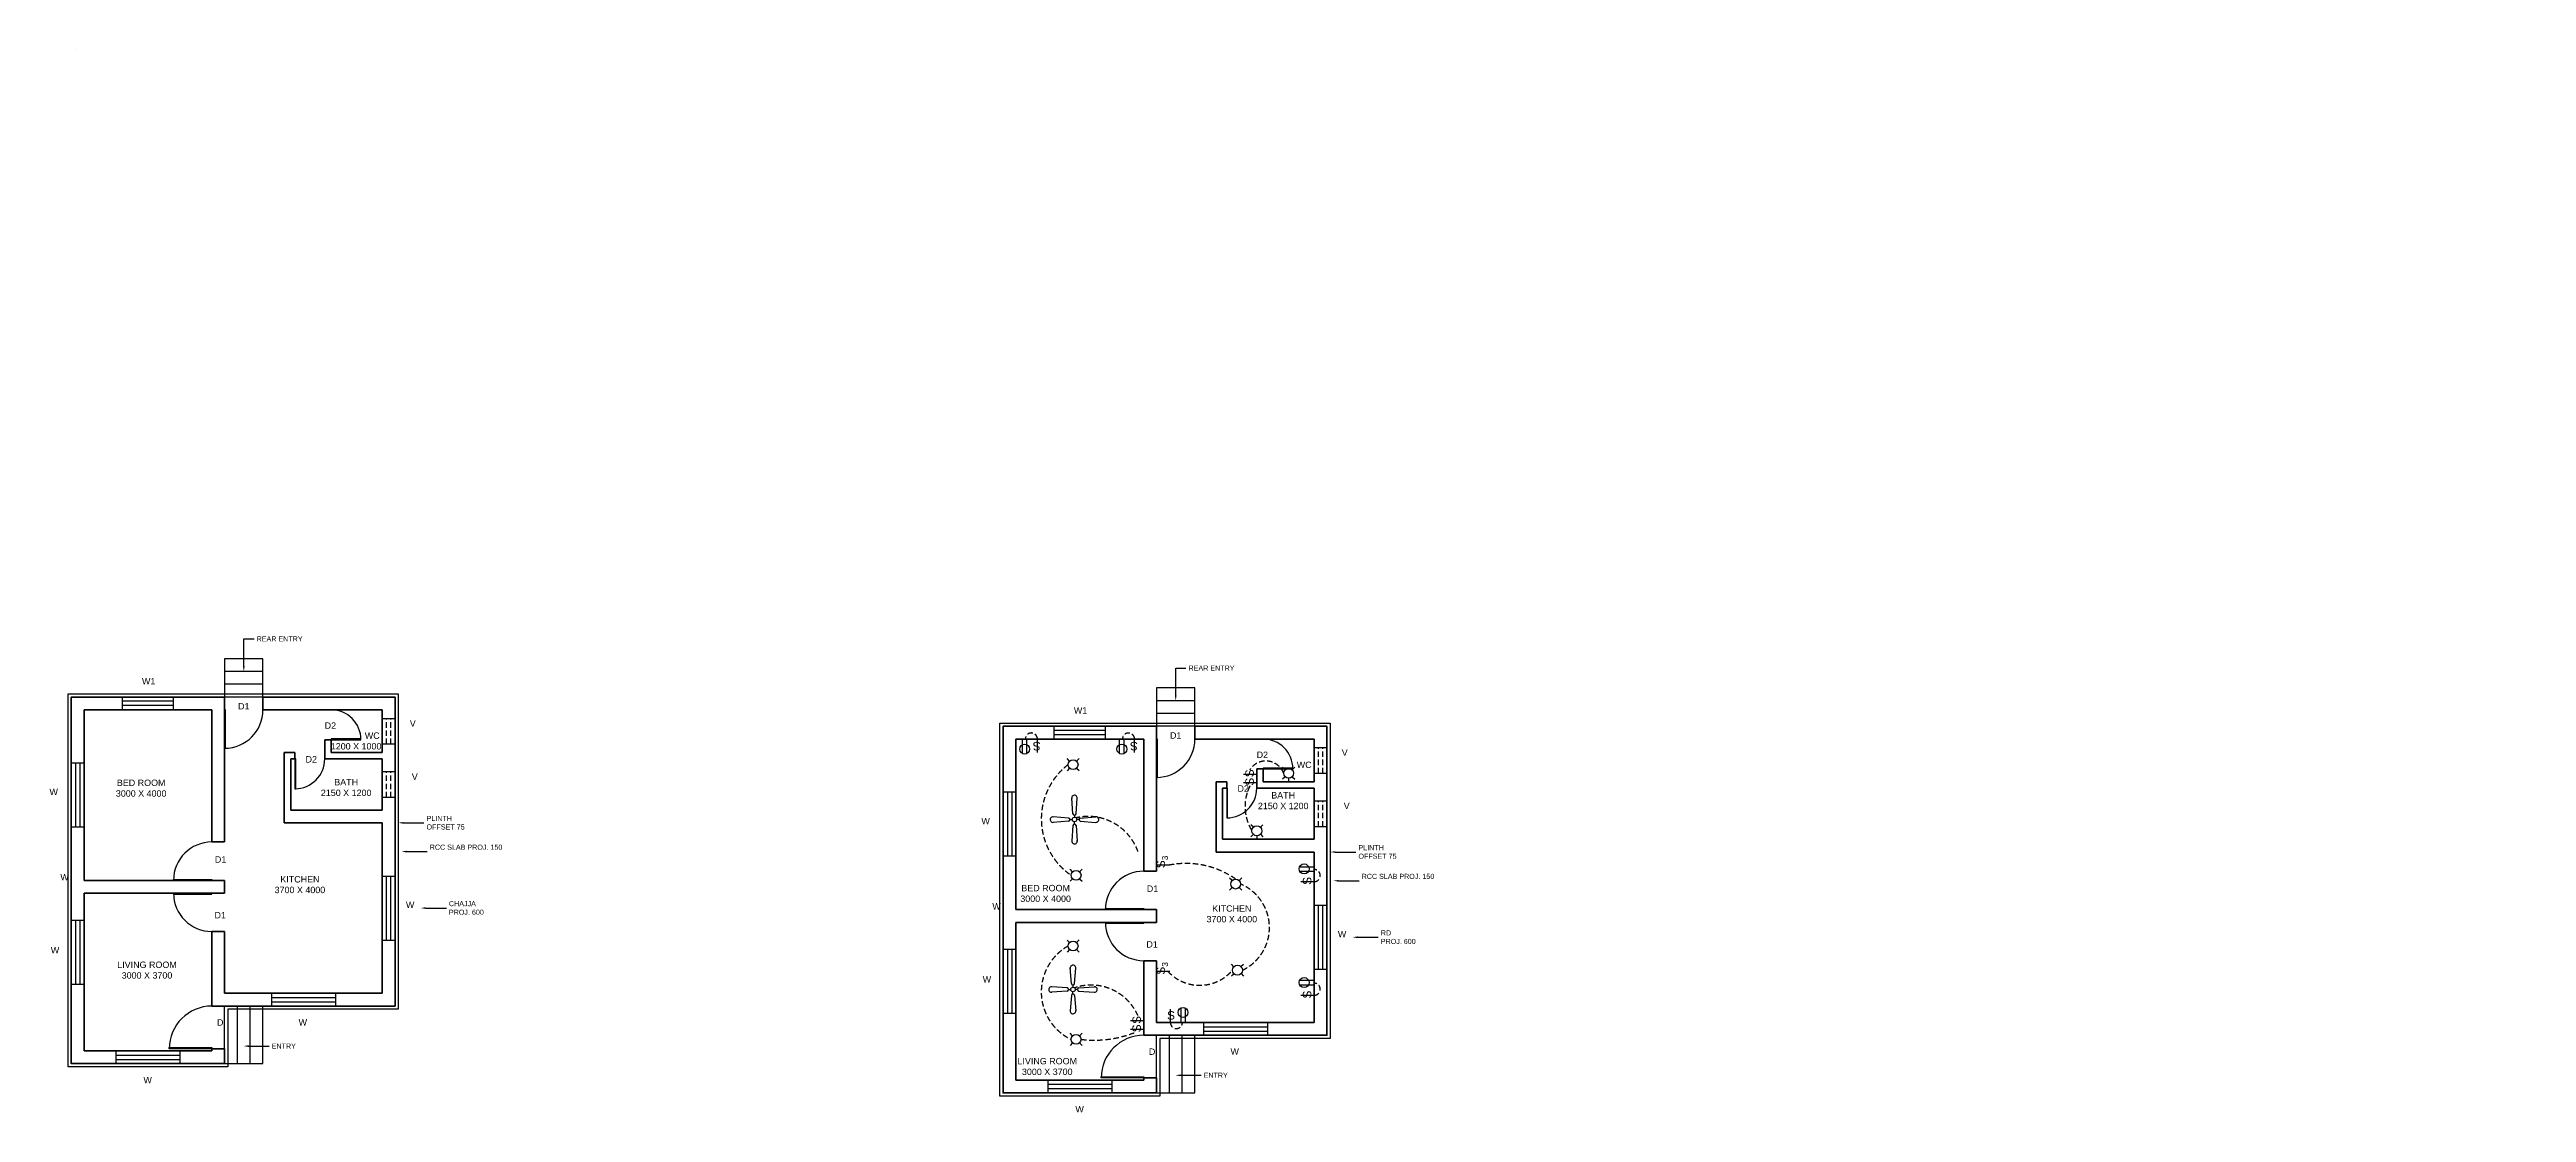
# Model space of a CAD drawing. Header units: millimetres. Extents: x 55672 to 113803, y 11764 to 36700.
import ezdxf
from ezdxf import colors
from ezdxf.entities.mleader import LeaderData, LeaderLine
from ezdxf.math import Vec2, Vec3

# ---------------------------------------------------------------- set-up
doc = ezdxf.new("R2010")
doc.units = ezdxf.units.MM
doc.header["$LTSCALE"] = 20
doc.linetypes.add('HIDDEN', pattern=[9.525, 6.35, -3.175])
for name, color, linetype in [('Door', 62, 'Continuous'), ('Electrical', 51, 'Continuous'), ('Electrical hidden', 170, 'HIDDEN'), ('Pilint5', 64, 'Continuous'), ('steps', 193, 'Continuous'), ('Text', 10, 'Continuous'), ('vent', 40, 'HIDDEN'), ('window', 50, 'Continuous')]:
    doc.layers.add(name, color=color, linetype=linetype)
doc.layers.add('WALL', color=90, linetype='Continuous', lineweight=50)
doc.styles.get("Standard").update_dxf_attribs({"font": 'arial.ttf'})

# ---------------------------------------------------------------- blocks, each defined once
blk = doc.blocks.new('*U2')
at = {"layer": 'Electrical'}
blk.add_line((-30, -30), (30, 30), dxfattribs=at)
blk = doc.blocks.new('*U3')
at = {"layer": 'Electrical', "color": 0, "linetype": 'ByBlock', "lineweight": -2, "transparency": 16777216}
for p, rotation in [((79469, 15445), 90), ((79470, 15221), 180), ((79694, 15222), 270)]:
    blk.add_blockref('*U2', p, dxfattribs=dict(at, rotation=rotation))
blk.add_blockref('*U2', (79693, 15446), dxfattribs=at)
blk = doc.blocks.new('*U4')
at = {"layer": 'Electrical'}
blk.add_line((-30, -30), (30, 30), dxfattribs=at)
blk = doc.blocks.new('*U6')
at = {"layer": 'Electrical', "color": 0, "linetype": 'ByBlock', "lineweight": -2, "transparency": 16777216}
for p, rotation in [((79469, 15445), 90), ((79470, 15221), 180), ((79694, 15222), 270)]:
    blk.add_blockref('*U4', p, dxfattribs=dict(at, rotation=rotation))
blk.add_blockref('*U4', (79693, 15446), dxfattribs=at)
blk = doc.blocks.new('*U7')
at = {"layer": 'Electrical'}
for p, q in [((-207, 0), (-259, 0)), ((-174, 36), (193, 66)), ((-174, -36), (188, -65))]:
    blk.add_line(p, q, dxfattribs=at)
for centre, radius, start, end in [((-171, 0), 35.8, 94.65951, 265.30628), ((193, 0), 65.6, 265.30628, 99.31902)]:
    blk.add_arc(centre, radius, start, end, dxfattribs=at)
blk = doc.blocks.new('*U8')
at = {"layer": 'Electrical', "color": 0, "linetype": 'ByBlock', "lineweight": -2, "transparency": 16777216}
for p, rotation in [((79656, 15045), 90), ((79345, 14733), 180), ((79656, 14422), 269.9999999999999)]:
    blk.add_blockref('*U7', p, dxfattribs=dict(at, rotation=rotation))
blk.add_blockref('*U7', (79967, 14733), dxfattribs=at)
blk = doc.blocks.new('*U9')
at = {"layer": 'Electrical'}
blk.add_line((-30, -30), (30, 30), dxfattribs=at)
blk = doc.blocks.new('*U11')
at = {"layer": 'Electrical', "color": 0, "linetype": 'ByBlock', "lineweight": -2, "transparency": 16777216}
for p, rotation in [((79469, 15445), 90), ((79470, 15221), 180), ((79694, 15222), 270)]:
    blk.add_blockref('*U9', p, dxfattribs=dict(at, rotation=rotation))
blk.add_blockref('*U9', (79693, 15446), dxfattribs=at)
blk = doc.blocks.new('*U12')
at = {"layer": 'Electrical'}
blk.add_line((-30, -30), (30, 30), dxfattribs=at)
blk = doc.blocks.new('*U13')
at = {"layer": 'Electrical', "color": 0, "linetype": 'ByBlock', "lineweight": -2, "transparency": 16777216}
for p, rotation in [((79469, 15445), 90), ((79470, 15221), 180), ((79694, 15222), 270)]:
    blk.add_blockref('*U12', p, dxfattribs=dict(at, rotation=rotation))
blk.add_blockref('*U12', (79693, 15446), dxfattribs=at)
blk = doc.blocks.new('*U14')
at = {"layer": 'Electrical'}
for p, q in [((-207, 0), (-259, 0)), ((-174, 36), (193, 66)), ((-174, -36), (188, -65))]:
    blk.add_line(p, q, dxfattribs=at)
for centre, radius, start, end in [((-171, 0), 35.8, 94.65951, 265.30628), ((193, 0), 65.6, 265.30628, 99.31902)]:
    blk.add_arc(centre, radius, start, end, dxfattribs=at)
blk = doc.blocks.new('*U15')
at = {"layer": 'Electrical', "color": 0, "linetype": 'ByBlock', "lineweight": -2, "transparency": 16777216}
for p, rotation in [((79656, 15045), 90), ((79345, 14733), 180), ((79656, 14422), 269.9999999999999)]:
    blk.add_blockref('*U14', p, dxfattribs=dict(at, rotation=rotation))
blk.add_blockref('*U14', (79967, 14733), dxfattribs=at)
blk = doc.blocks.new('*U16')
at = {"layer": 'Electrical'}
blk.add_line((-30, -30), (30, 30), dxfattribs=at)
blk = doc.blocks.new('*U18')
at = {"layer": 'Electrical', "color": 0, "linetype": 'ByBlock', "lineweight": -2, "transparency": 16777216}
for p, rotation in [((79469, 15445), 90), ((79470, 15221), 180), ((79694, 15222), 270)]:
    blk.add_blockref('*U16', p, dxfattribs=dict(at, rotation=rotation))
blk.add_blockref('*U16', (79693, 15446), dxfattribs=at)
blk = doc.blocks.new('*U19')
at = {"layer": 'Electrical'}
blk.add_line((-30, -30), (30, 30), dxfattribs=at)
blk = doc.blocks.new('*U20')
at = {"layer": 'Electrical', "color": 0, "linetype": 'ByBlock', "lineweight": -2, "transparency": 16777216}
for p, rotation in [((79469, 15445), 90), ((79470, 15221), 180), ((79694, 15222), 270)]:
    blk.add_blockref('*U19', p, dxfattribs=dict(at, rotation=rotation))
blk.add_blockref('*U19', (79693, 15446), dxfattribs=at)
blk = doc.blocks.new('*U21')
at = {"layer": 'Electrical'}
blk.add_line((-30, -30), (30, 30), dxfattribs=at)
blk = doc.blocks.new('*U23')
at = {"layer": 'Electrical', "color": 0, "linetype": 'ByBlock', "lineweight": -2, "transparency": 16777216}
for p, rotation in [((79469, 15445), 90), ((79470, 15221), 180), ((79694, 15222), 270)]:
    blk.add_blockref('*U21', p, dxfattribs=dict(at, rotation=rotation))
blk.add_blockref('*U21', (79693, 15446), dxfattribs=at)
blk = doc.blocks.new('*U24')
at = {"layer": 'Electrical'}
blk.add_line((-30, -30), (30, 30), dxfattribs=at)
blk = doc.blocks.new('*U26')
at = {"layer": 'Electrical', "color": 0, "linetype": 'ByBlock', "lineweight": -2, "transparency": 16777216}
for p, rotation in [((79469, 15445), 90), ((79470, 15221), 180), ((79694, 15222), 270)]:
    blk.add_blockref('*U24', p, dxfattribs=dict(at, rotation=rotation))
blk.add_blockref('*U24', (79693, 15446), dxfattribs=at)

msp = doc.modelspace()

# ---------------------------------------------------------------- linework, layer by layer
msp.add_line((56298, 36700), (56298, 36700))
at = {"layer": 'Door'}
for points in [[(59782, 21209), (59782, 20309), (59804, 20309), (59804, 21209)], [(62282, 20509), (62982, 20509), (62982, 20526), (62282, 20526)], [(81653, 20524), (81653, 19624), (81676, 19624), (81676, 20524)], [(61432, 20059), (61432, 19359), (61449, 19359), (61449, 20059)], [(84153, 19824), (84853, 19824), (84853, 19842), (84153, 19842)], [(83303, 19374), (83303, 18674), (83321, 18674), (83321, 19374)], [(59482, 17209), (58582, 17209), (58582, 17231), (59482, 17231)], [(59482, 16909), (58582, 16909), (58582, 16886), (59482, 16886)], [(81353, 16524), (80453, 16524), (80453, 16547), (81353, 16547)], [(81353, 16224), (80453, 16224), (80453, 16202), (81353, 16202)], [(59482, 13259), (58482, 13259), (58482, 13284), (59482, 13284)], [(81353, 12574), (80353, 12574), (80353, 12599), (81353, 12599)]]:
    msp.add_lwpolyline(points, close=True, dxfattribs=at)
for centre, radius, start, end in [((59782, 21209), 900, 270, 0), ((62282, 20509), 700, 0, 90), ((81653, 20524), 900, 270, 0), ((84153, 19824), 700, 0, 90), ((61432, 20059), 700, 270, 0), ((83303, 19374), 700, 270, 0), ((59482, 17209), 900, 90, 180), ((59482, 16909), 900, 180, 270), ((81353, 16524), 900, 90, 180), ((81353, 16224), 900, 180, 270), ((59482, 13259), 1000, 90, 180), ((81353, 12574), 1000, 90, 180)]:
    msp.add_arc(centre, radius, start, end, dxfattribs=at)
at = {"layer": 'Electrical'}
for p, q in [((78505, 20185), (78505, 20524)), ((78611, 20185), (78611, 20524)), ((78857, 20211), (78857, 20524)), ((80786, 20185), (80786, 20524)), ((80891, 20185), (80891, 20524)), ((81137, 20211), (81137, 20524)), ((83690, 19704), (84003, 19704)), ((83690, 19505), (84003, 19505)), ((84753, 19605), (84753, 19524)), ((84007, 18255), (84007, 18174)), ((81966, 17569), (81653, 17569)), ((85013, 17530), (85353, 17530)), ((85013, 17425), (85353, 17425)), ((85040, 17179), (85353, 17179)), ((81966, 15072), (81653, 15072)), ((85013, 14864), (85353, 14864)), ((85013, 14759), (85353, 14759)), ((81976, 14188), (81976, 13874)), ((82222, 14214), (82222, 13874)), ((82327, 14214), (82327, 13874)), ((85040, 14513), (85353, 14513)), ((81040, 13918), (81353, 13918)), ((81040, 13719), (81353, 13719))]:
    msp.add_line(p, q, dxfattribs=at)
for centre, radius in [((78558, 20288), 116), ((80839, 20288), 116), ((79694, 19924), 116), ((84753, 19722), 116), ((79727, 18636), 52.4), ((84007, 18372), 116), ((79765, 17328), 116), ((85117, 17478), 116), ((83509, 17122), 116), ((79694, 15668), 116), ((83552, 15101), 116), ((79691, 14648), 52.4), ((85117, 14812), 116), ((82274, 14110), 116), ((79765, 13478), 116)]:
    msp.add_circle(centre, radius, dxfattribs=at)
at = {"layer": 'Electrical hidden'}
for centre, radius, start, end in [((78715, 20524), 142, 0.00324, 179.99676), ((80995, 20524), 142, 0.00324, 179.99676), ((80548, 18652), 1600, 127.32183, 235.79741), ((84218, 19559), 449, 21.27949, 147.50271), ((84820, 18940), 1090, 153.34174, 211.43589), ((80047, 17466), 1242, 19.80183, 103.27293), ((82344, 15566), 2039, 55.13966, 100.66539), ((85353, 17321), 142, 270.00324, 89.99676), ((83197, 16102), 1106, 295.21398, 67.20151), ((80182, 14591), 1235, 119.32925, 244.36821), ((80115, 13546), 1205, 24.00761, 108.80844), ((82665, 15762), 1015, 222.82868, 319.37262), ((85353, 14655), 142, 270.00324, 89.99676), ((80193, 16065), 2605, 263.12271, 292.44494), ((82118, 13874), 142, 180.00324, 359.99676)]:
    msp.add_arc(centre, radius, start, end, dxfattribs=at)
at = {"layer": 'Pilint5'}
for points in [[(60682, 21584), (63857, 21584), (63857, 14184), (59857, 14184), (59857, 12834), (56107, 12834), (56107, 21584), (59782, 21584)], [(82553, 20899), (85728, 20899), (85728, 13499), (81728, 13499), (81728, 12149), (77978, 12149), (77978, 20899), (81653, 20899)]]:
    msp.add_lwpolyline(points, close=True, dxfattribs=at)
at = {"layer": 'steps'}
for p, q in [((60682, 22409), (59782, 22409)), ((59782, 22409), (59782, 21509)), ((60682, 22109), (59782, 22109)), ((60682, 21509), (60682, 22409)), ((60682, 21809), (59782, 21809)), ((60682, 21509), (59782, 21509)), ((82553, 21724), (81653, 21724)), ((81653, 21724), (81653, 20824)), ((82553, 20824), (82553, 21724)), ((82553, 21424), (81653, 21424)), ((82553, 21124), (81653, 21124)), ((82553, 20824), (81653, 20824)), ((59782, 12909), (59782, 14259)), ((60082, 12909), (60082, 14259)), ((60382, 12909), (60382, 14259)), ((60682, 12909), (60682, 14259)), ((81653, 12224), (81653, 13574)), ((81953, 12224), (81953, 13574)), ((82253, 12224), (82253, 13574)), ((82553, 12224), (82553, 13574)), ((59782, 12909), (60682, 12909)), ((81653, 12224), (82553, 12224))]:
    msp.add_line(p, q, dxfattribs=at)
at = {"layer": 'vent'}
for p, q in [((63582, 20409), (63582, 21009)), ((63682, 20409), (63682, 21009)), ((85453, 19724), (85453, 20324)), ((85553, 19724), (85553, 20324)), ((63582, 19159), (63582, 19759)), ((63682, 19159), (63682, 19759)), ((85453, 18474), (85453, 19074)), ((85553, 18474), (85553, 19074))]:
    msp.add_line(p, q, dxfattribs=at)
at = {"layer": 'WALL'}
for p, q in [((59782, 18109), (59782, 21509)), ((60682, 21209), (60682, 21509)), ((56482, 21209), (59482, 21209)), ((56482, 17209), (56482, 21209)), ((59482, 18109), (59482, 21209)), ((60682, 21209), (63482, 21209)), ((63482, 20209), (63482, 21209)), ((62132, 20059), (62132, 20509)), ((62132, 20509), (62282, 20509)), ((62282, 20209), (62282, 20509)), ((78353, 16524), (78353, 20524)), ((78353, 20524), (81353, 20524)), ((81353, 17424), (81353, 20524)), ((81653, 17424), (81653, 20824)), ((82553, 20524), (82553, 20824)), ((82553, 20524), (85353, 20524)), ((85353, 19524), (85353, 20524)), ((61182, 20209), (61432, 20209)), ((61182, 18559), (61182, 20209)), ((61332, 18859), (61332, 20059)), ((61332, 20059), (61432, 20059)), ((61432, 20059), (61432, 20209)), ((62132, 20059), (63482, 20059)), ((62282, 20209), (63482, 20209)), ((63482, 18859), (63482, 20059)), ((84003, 19374), (84003, 19824)), ((84003, 19824), (84153, 19824)), ((84153, 19524), (84153, 19824)), ((83053, 17874), (83053, 19524)), ((83053, 19524), (83303, 19524)), ((83203, 18174), (83203, 19374)), ((83203, 19374), (83303, 19374)), ((83303, 19374), (83303, 19524)), ((84003, 19374), (85353, 19374)), ((84153, 19524), (85353, 19524)), ((85353, 18174), (85353, 19374)), ((61332, 18859), (63482, 18859)), ((59482, 18109), (59782, 18109)), ((61182, 18559), (63482, 18559)), ((63482, 14559), (63482, 18559)), ((83203, 18174), (85353, 18174)), ((83053, 17874), (85353, 17874)), ((85353, 13874), (85353, 17874)), ((56482, 17209), (59782, 17209)), ((56482, 13209), (56482, 16909)), ((56482, 16909), (59782, 16909)), ((59782, 16909), (59782, 17209)), ((81353, 17424), (81653, 17424)), ((78353, 16524), (81653, 16524)), ((81653, 16224), (81653, 16524)), ((59482, 14259), (59482, 16009)), ((59482, 16009), (59782, 16009)), ((59782, 14559), (59782, 16009)), ((78353, 12524), (78353, 16224)), ((78353, 16224), (81653, 16224)), ((81353, 13574), (81353, 15324)), ((81353, 15324), (81653, 15324)), ((81653, 13874), (81653, 15324)), ((59782, 14559), (63482, 14559)), ((81653, 13874), (85353, 13874)), ((56482, 13209), (59482, 13209)), ((59482, 13209), (59482, 13259)), ((59482, 13259), (59782, 13259)), ((78353, 12524), (81353, 12524)), ((81353, 12524), (81353, 12574)), ((81353, 12574), (81653, 12574))]:
    msp.add_line(p, q, dxfattribs=at)
for points in [[(59782, 13259), (59782, 12909), (56182, 12909), (56182, 21509), (59782, 21509)], [(59482, 14259), (63782, 14259), (63782, 21509), (60682, 21509)], [(81653, 12574), (81653, 12224), (78053, 12224), (78053, 20824), (81653, 20824)], [(81353, 13574), (85653, 13574), (85653, 20824), (82553, 20824)]]:
    msp.add_lwpolyline(points, dxfattribs=at)
at = {"layer": 'window'}
for p, q in [((57382, 21209), (57382, 21509)), ((58582, 21209), (58582, 21509)), ((58582, 21409), (57382, 21409)), ((58582, 21309), (57382, 21309)), ((63482, 21009), (63782, 21009)), ((63482, 20409), (63782, 20409)), ((79253, 20524), (79253, 20824)), ((80453, 20724), (79253, 20724)), ((80453, 20624), (79253, 20624)), ((80453, 20524), (80453, 20824)), ((56482, 19959), (56182, 19959)), ((56282, 19959), (56282, 18459)), ((56382, 19959), (56382, 18459)), ((85353, 20324), (85653, 20324)), ((63482, 19759), (63782, 19759)), ((78353, 19274), (78053, 19274)), ((78153, 19274), (78153, 17774)), ((78253, 19274), (78253, 17774)), ((85353, 19724), (85653, 19724)), ((63482, 19159), (63782, 19159)), ((85353, 19074), (85653, 19074)), ((56482, 18459), (56182, 18459)), ((85353, 18474), (85653, 18474)), ((78353, 17774), (78053, 17774)), ((63482, 17309), (63782, 17309)), ((63582, 15809), (63582, 17309)), ((63682, 15809), (63682, 17309)), ((85353, 16624), (85653, 16624)), ((85453, 15124), (85453, 16624)), ((85553, 15124), (85553, 16624)), ((56482, 16267), (56182, 16267)), ((56282, 16267), (56282, 14767)), ((56382, 16267), (56382, 14767)), ((63482, 15809), (63782, 15809)), ((78353, 15583), (78053, 15583)), ((78153, 15583), (78153, 14083)), ((78253, 15583), (78253, 14083)), ((85353, 15124), (85653, 15124)), ((56482, 14767), (56182, 14767)), ((60882, 14559), (60882, 14259)), ((62382, 14559), (62382, 14259)), ((60882, 14459), (62382, 14459)), ((60882, 14359), (62382, 14359)), ((78353, 14083), (78053, 14083)), ((82753, 13874), (82753, 13574)), ((82753, 13774), (84253, 13774)), ((82753, 13674), (84253, 13674)), ((84253, 13874), (84253, 13574)), ((57232, 13209), (57232, 12909)), ((57232, 13109), (58732, 13109)), ((57232, 13009), (58732, 13009)), ((58732, 13209), (58732, 12909)), ((79103, 12524), (79103, 12224)), ((79103, 12424), (80603, 12424)), ((79103, 12324), (80603, 12324)), ((80603, 12524), (80603, 12224))]:
    msp.add_line(p, q, dxfattribs=at)

# ---------------------------------------------------------------- block references
at = {"layer": 'Electrical'}
for name, p in [('*U11', (113, 4591)), ('*U23', (5172, 4388)), ('*U15', (71, 3902)), ('*U26', (4426, 3038)), ('*U13', (183, 1995)), ('*U18', (3928, 1789)), ('*U3', (113, 334)), ('*U8', (36, -85)), ('*U20', (3971, -232)), ('*U6', (183, -1855))]:
    msp.add_blockref(name, p, dxfattribs=at)

# ---------------------------------------------------------------- texts
at = {"layer": 'Electrical', "char_height": 200}
for s, insert, attachment_point, rotation in [('S', (78933, 20258), 1, 180), ('S', (81214, 20258), 1, 180), ('S', (83736, 19628), 1, 90), ('S', (83736, 19429), 1, 90), ('\\A1;S{\\H0.7x;\\S^ 3;}', (81920, 17493), 7, 90), ('S', (85086, 17103), 1, 90), ('\\A1;S{\\H0.7x;\\S^ 3;}', (81920, 14996), 7, 90), ('S', (85086, 14436), 1, 90), ('S', (81086, 13842), 1, 90), ('S', (81086, 13643), 1, 90)]:
    msp.add_mtext_dynamic_manual_height_columns(s, width=638.37, gutter_width=12.5, heights=[0], dxfattribs=dict(at, insert=insert, attachment_point=attachment_point, rotation=rotation))
at = {"layer": 'Electrical', "insert": (81899, 14141), "char_height": 200, "attachment_point": 1}
msp.add_mtext_dynamic_manual_height_columns('S', width=638.37, gutter_width=12.5, heights=[0], dxfattribs=at)
at = {"layer": 'Text', "char_height": 150, "attachment_point": 1}
for s, insert in [('\\P\\pxqc;W1', (57113, 22205)), ('\\P\\pxqc;D1', (59345, 21618)), ('\\P\\pxqc;V', (63312, 21217)), ('\\P\\pxqc;W1', (78984, 21520)), ('\\P\\pxqc;D2', (61378, 21165)), ('\\P\\pxqc;         WC\\P\\pq*;   1200 X 1000', (62098, 20929)), ('\\P\\pxqc;D1', (81217, 20933)), ('\\P\\pxqc;D2', (60930, 20373)), ('\\P\\pxqc;D2', (83250, 20480)), ('\\P\\pxqc;         WC', (83970, 20244)), ('\\P\\pxqc;V', (85183, 20532)), ('\\P\\pxqc;W', (54885, 19609)), ('\\P\\pxqc;BED ROOM\\P3000 X 4000', (56937, 19823)), ('\\P\\pxqc;BATH \\P2150 X 1200', (61748, 19838)), ('\\P\\pxqc;V', (63358, 19967)), ('\\P\\pxqc;D2', (82801, 19689)), ('\\P\\pxqc;BATH \\P2150 X 1200', (83739, 19529)), ('\\P\\pxqc;W', (76756, 18924)), ('\\P\\pxqc;V', (85230, 19283)), ('\\P\\pxqc;D1', (58801, 18023)), ('\\P\\pxqc;W', (55140, 17609)), ('\\P\\pxqc;KITCHEN\\P3700 X 4000', (60663, 17559)), ('\\P\\pxqc;BED ROOM\\P3000 X 4000', (78164, 17353)), ('\\P\\pxqc;D1', (80673, 17339)), ('\\P\\pxqc;D1', (58792, 16717)), ('\\P\\pxqc;W', (63250, 16959)), ('\\P\\pxqc;W', (77012, 16924)), ('\\P\\pxqc;KITCHEN\\P3700 X 4000', (82534, 16874)), ('\\P\\pxqc;D1', (80663, 16032)), ('\\P\\pxqc;W', (85122, 16274)), ('\\P\\pxqc;W', (54916, 15896)), ('\\P\\pxqc;LIVING ROOM \\P3000 X 3700', (57074, 15554)), ('\\P\\pxqc;W', (76787, 15212)), ('\\P\\pxqc;W', (60731, 14203)), ('\\P\\pxqc;D', (58792, 14200)), ('\\P\\pxqc;LIVING ROOM \\P3000 X 3700', (78202, 13293)), ('\\P\\pxqc;D', (80663, 13515)), ('\\P\\pxqc;W', (82602, 13519)), ('\\P\\pxqc;W', (57090, 12849)), ('\\P\\pxqc;W', (78962, 12164))]:
    msp.add_mtext_dynamic_manual_height_columns(s, width=1771.49, gutter_width=12.5, heights=[0], dxfattribs=dict(at, insert=insert))

# ---------------------------------------------------------------- leaders
at = {"layer": 'Text'}
ml = msp.add_multileader_mtext('Standard', dxfattribs=at)
ml.set_content('REAR ENTRY', color=256)
ml.set_leader_properties()
ml.build(insert=Vec2(0, 0))
ml.multileader.update_dxf_attribs({"text_left_attachment_type": 2, "text_right_attachment_type": 2, "arrow_head_size": 120, "scale": 30})
ctx = ml.context
ctx.base_point, ctx.scale, ctx.char_height, ctx.arrow_head_size, ctx.landing_gap_size, ctx.plane_origin = Vec3(60472, 22874), 30, 120, 120, 60, Vec3(60232, 22109)
ctx.left_attachment, ctx.right_attachment = 2, 2
notes = []
notes.append((ctx, [(0, (1, 1, 0), (60232, 22874), (1, 0), 240, [(0, [(60232, 22109)], 0, [])])]))
ctx.mtext.insert, ctx.mtext.flow_direction = Vec3(60532, 22934), 5
ml = msp.add_multileader_mtext('Standard', dxfattribs=at)
ml.set_content('REAR ENTRY', color=256)
ml.set_leader_properties()
ml.build(insert=Vec2(0, 0))
ml.multileader.update_dxf_attribs({"text_left_attachment_type": 2, "text_right_attachment_type": 2, "arrow_head_size": 120, "scale": 30})
ctx = ml.context
ctx.base_point, ctx.scale, ctx.char_height, ctx.arrow_head_size, ctx.landing_gap_size, ctx.plane_origin = Vec3(82343, 22189), 30, 120, 120, 60, Vec3(82103, 21424)
ctx.left_attachment, ctx.right_attachment = 2, 2
notes.append((ctx, [(0, (1, 1, 0), (82103, 22189), (1, 0), 240, [(0, [(82103, 21424)], 0, [])])]))
ctx.mtext.insert, ctx.mtext.flow_direction = Vec3(82403, 22249), 5
ml = msp.add_multileader_mtext('Standard', dxfattribs=at)
ml.set_content('PLINTH\\POFFSET 75', color=256)
ml.set_leader_properties()
ml.build(insert=Vec2(0, 0))
ml.multileader.update_dxf_attribs({"text_left_attachment_type": 2, "text_right_attachment_type": 2, "arrow_head_size": 120, "scale": 30})
ctx = ml.context
ctx.base_point, ctx.scale, ctx.char_height, ctx.arrow_head_size, ctx.landing_gap_size, ctx.plane_origin = Vec3(64460, 18559), 30, 120, 120, 60, Vec3(63857, 18559)
ctx.left_attachment, ctx.right_attachment = 2, 2
notes.append((ctx, [(0, (1, 1, 0), (64220, 18559), (1, 0), 240, [(0, [(63857, 18559)], 0, [])])]))
ctx.mtext.insert, ctx.mtext.flow_direction = Vec3(64520, 18721), 5
ml = msp.add_multileader_mtext('Standard', dxfattribs=at)
ml.set_content('RCC SLAB PROJ. 150', color=256)
ml.set_leader_properties()
ml.build(insert=Vec2(0, 0))
ml.multileader.update_dxf_attribs({"text_left_attachment_type": 2, "text_right_attachment_type": 2, "arrow_head_size": 120, "scale": 30})
ctx = ml.context
ctx.base_point, ctx.scale, ctx.char_height, ctx.arrow_head_size, ctx.landing_gap_size, ctx.plane_origin = Vec3(64535, 17884), 30, 120, 120, 60, Vec3(63932, 17884)
ctx.left_attachment, ctx.right_attachment = 2, 2
notes.append((ctx, [(0, (1, 1, 0), (64295, 17884), (1, 0), 240, [(0, [(63932, 17884)], 0, [])])]))
ctx.mtext.insert, ctx.mtext.width, ctx.mtext.flow_direction = Vec3(64595, 18047), 911.23, 5
ml = msp.add_multileader_mtext('Standard', dxfattribs=at)
ml.set_content('PLINTH\\POFFSET 75', color=256)
ml.set_leader_properties()
ml.build(insert=Vec2(0, 0))
ml.multileader.update_dxf_attribs({"text_left_attachment_type": 2, "text_right_attachment_type": 2, "arrow_head_size": 120, "scale": 30})
ctx = ml.context
ctx.base_point, ctx.scale, ctx.char_height, ctx.arrow_head_size, ctx.landing_gap_size, ctx.plane_origin = Vec3(86331, 17874), 30, 120, 120, 60, Vec3(85728, 17874)
ctx.left_attachment, ctx.right_attachment = 2, 2
notes.append((ctx, [(0, (1, 1, 0), (86091, 17874), (1, 0), 240, [(0, [(85728, 17874)], 0, [])])]))
ctx.mtext.insert, ctx.mtext.flow_direction = Vec3(86391, 18036), 5
ml = msp.add_multileader_mtext('Standard', dxfattribs=at)
ml.set_content('RCC SLAB PROJ. 150', color=256)
ml.set_leader_properties()
ml.build(insert=Vec2(0, 0))
ml.multileader.update_dxf_attribs({"text_left_attachment_type": 2, "text_right_attachment_type": 2, "arrow_head_size": 120, "scale": 30})
ctx = ml.context
ctx.base_point, ctx.scale, ctx.char_height, ctx.arrow_head_size, ctx.landing_gap_size, ctx.plane_origin = Vec3(86406, 17199), 30, 120, 120, 60, Vec3(85803, 17199)
ctx.left_attachment, ctx.right_attachment = 2, 2
notes.append((ctx, [(0, (1, 1, 0), (86166, 17199), (1, 0), 240, [(0, [(85803, 17199)], 0, [])])]))
ctx.mtext.insert, ctx.mtext.width, ctx.mtext.flow_direction = Vec3(86466, 17362), 911.23, 5
ml = msp.add_multileader_mtext('Standard', dxfattribs=at)
ml.set_content('CHAJJA \\PPROJ. 600', color=256)
ml.set_leader_properties()
ml.build(insert=Vec2(0, 0))
ml.multileader.update_dxf_attribs({"text_left_attachment_type": 2, "text_right_attachment_type": 2, "arrow_head_size": 120, "scale": 30})
ctx = ml.context
ctx.base_point, ctx.scale, ctx.char_height, ctx.arrow_head_size, ctx.landing_gap_size, ctx.plane_origin = Vec3(64985, 16559), 30, 120, 120, 60, Vec3(64382, 16559)
ctx.left_attachment, ctx.right_attachment = 2, 2
notes.append((ctx, [(0, (1, 1, 0), (64745, 16559), (1, 0), 240, [(0, [(64382, 16559)], 0, [])])]))
ctx.mtext.insert, ctx.mtext.width, ctx.mtext.flow_direction = Vec3(65045, 16722), 879.45, 5
ml = msp.add_multileader_mtext('Standard', dxfattribs=at)
ml.set_content('RD \\PPROJ. 600', color=256)
ml.set_leader_properties()
ml.build(insert=Vec2(0, 0))
ml.multileader.update_dxf_attribs({"text_left_attachment_type": 2, "text_right_attachment_type": 2, "arrow_head_size": 120, "scale": 30})
ctx = ml.context
ctx.base_point, ctx.scale, ctx.char_height, ctx.arrow_head_size, ctx.landing_gap_size, ctx.plane_origin = Vec3(86856, 15874), 30, 120, 120, 60, Vec3(86253, 15874)
ctx.left_attachment, ctx.right_attachment = 2, 2
notes.append((ctx, [(0, (1, 1, 0), (86616, 15874), (1, 0), 240, [(0, [(86253, 15874)], 0, [])])]))
ctx.mtext.insert, ctx.mtext.width, ctx.mtext.flow_direction = Vec3(86916, 16036), 879.45, 5
ml = msp.add_multileader_mtext('Standard', dxfattribs=at)
ml.set_content('ENTRY', color=256)
ml.set_leader_properties()
ml.build(insert=Vec2(0, 0))
ml.multileader.update_dxf_attribs({"text_left_attachment_type": 2, "text_right_attachment_type": 2, "arrow_head_size": 120, "scale": 30})
ctx = ml.context
ctx.base_point, ctx.scale, ctx.char_height, ctx.arrow_head_size, ctx.landing_gap_size, ctx.plane_origin = Vec3(60826, 13321), 30, 120, 120, 60, Vec3(60222, 13321)
ctx.left_attachment, ctx.right_attachment = 2, 2
notes.append((ctx, [(0, (1, 1, 0), (60586, 13321), (1, 0), 240, [(0, [(60222, 13321)], 0, [])])]))
ctx.mtext.insert, ctx.mtext.width, ctx.mtext.flow_direction = Vec3(60886, 13381), 879.45, 5
ml = msp.add_multileader_mtext('Standard', dxfattribs=at)
ml.set_content('ENTRY', color=256)
ml.set_leader_properties()
ml.build(insert=Vec2(0, 0))
ml.multileader.update_dxf_attribs({"text_left_attachment_type": 2, "text_right_attachment_type": 2, "arrow_head_size": 120, "scale": 30})
ctx = ml.context
ctx.base_point, ctx.scale, ctx.char_height, ctx.arrow_head_size, ctx.landing_gap_size, ctx.plane_origin = Vec3(82697, 12636), 30, 120, 120, 60, Vec3(82094, 12636)
ctx.left_attachment, ctx.right_attachment = 2, 2
notes.append((ctx, [(0, (1, 1, 0), (82457, 12636), (1, 0), 240, [(0, [(82094, 12636)], 0, [])])]))
ctx.mtext.insert, ctx.mtext.width, ctx.mtext.flow_direction = Vec3(82757, 12696), 879.45, 5
for ctx, leaders in notes:
    for number, flags, end, landing, length, lines in leaders:
        leader = LeaderData()
        leader.index, (leader.has_last_leader_line, leader.has_dogleg_vector, leader.attachment_direction) = number, flags
        leader.last_leader_point, leader.dogleg_vector, leader.dogleg_length = Vec3(end), Vec3(landing), length
        for number, points, colour, breaks in lines:
            line = LeaderLine()
            line.index, line.vertices, line.color, line.breaks = number, Vec3.list(points), colors.encode_raw_color(colour), breaks
            leader.lines.append(line)
        ctx.leaders.append(leader)

doc.saveas('drawing.dxf')
